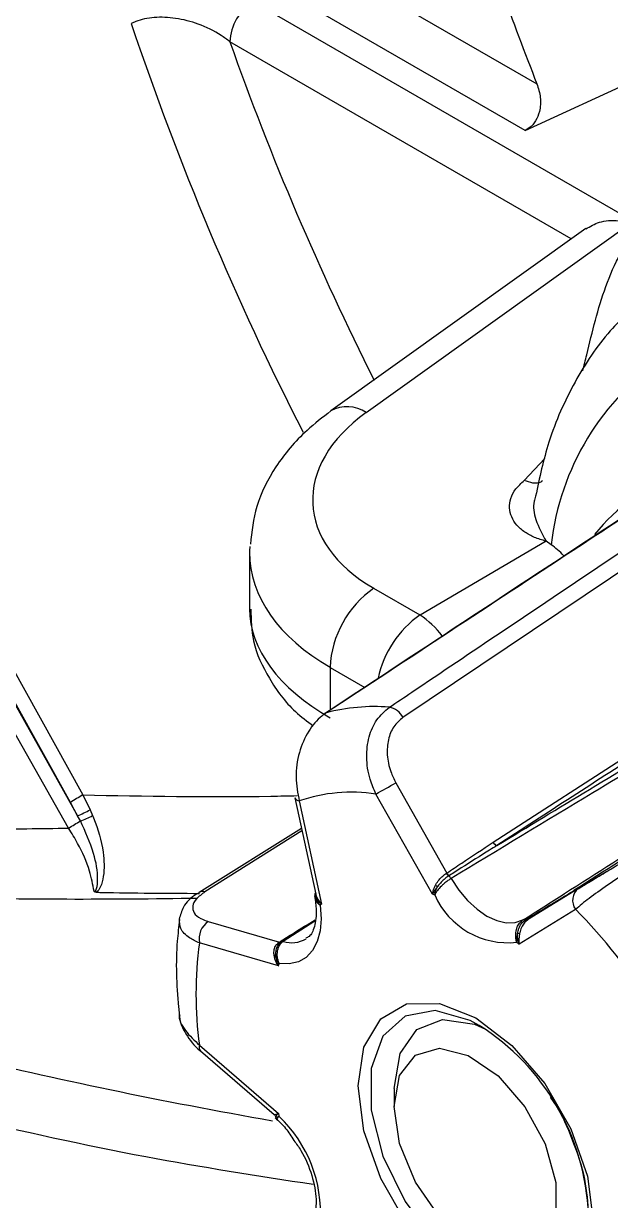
# Model space of a CAD drawing. Extents: x 16.5 to 113.1, y 4.4 to 84.5.
# Drawn here: x 19.231 to 19.765, y 6.407 to 7.478 of the extents above; entities that cross this region are included whole.
import ezdxf

# ---------------------------------------------------------------- set-up
doc = ezdxf.new("R2010")
doc.units = 0
doc.header["$MEASUREMENT"] = 0
doc.layers.add('OBJECT', color=7, linetype='CONTINUOUS')

msp = doc.modelspace()

# ---------------------------------------------------------------- linework, layer by layer
at = {"layer": 'OBJECT'}
for p, q in [((19.4467, 7.5684), (19.6984, 7.423)), ((19.6876, 7.3807), (19.4258, 7.5319)), ((19.4399, 7.498), (19.7922, 7.2946)), ((19.7297, 7.2821), (19.419, 7.4614)), ((19.6876, 7.3807), (19.8685, 7.4636)), ((19.5431, 7.124), (19.7843, 7.2966)), ((19.7428, 7.2914), (19.5108, 7.1254)), ((19.6868, 7.0622), (19.7056, 7.0821)), ((19.8919, 7.0585), (19.5765, 6.8465)), ((19.7067, 7.007), (19.592, 6.9397)), ((19.7113, 7.0037), (19.7067, 7.007)), ((19.4369, 6.997), (19.4369, 6.9454)), ((19.592, 6.9397), (19.55, 6.964)), ((19.6586, 6.7329), (19.9396, 6.9147)), ((19.5101, 6.8921), (19.5417, 6.8739)), ((19.5101, 6.8921), (19.5101, 6.8531)), ((19.5701, 6.787), (19.6164, 6.7049)), ((19.2804, 6.7571), (19.2738, 6.7692)), ((19.2851, 6.776), (19.2918, 6.7625)), ((19.4781, 6.7735), (19.4971, 6.6857)), ((19.4821, 6.7705), (19.5025, 6.6767)), ((19.6033, 6.6857), (19.5519, 6.7768)), ((19.2918, 6.7625), (19.2941, 6.7572)), ((19.2829, 6.7524), (19.2804, 6.7571)), ((19.4841, 6.7456), (19.3909, 6.6872)), ((19.4846, 6.7432), (19.3963, 6.6878)), ((19.616, 6.7047), (19.6164, 6.7049)), ((19.6187, 6.7026), (19.6182, 6.7022)), ((19.7362, 6.6908), (19.6899, 6.6622)), ((19.7362, 6.6908), (19.7365, 6.691)), ((19.7335, 6.6719), (19.6821, 6.6402)), ((19.6876, 6.6621), (19.6882, 6.6624)), ((19.6899, 6.6622), (19.6898, 6.6621)), ((19.3993, 6.6608), (19.464, 6.6421)), ((19.4964, 6.6612), (19.4675, 6.6427)), ((19.4631, 6.6206), (19.3913, 6.6413)), ((19.4636, 6.6419), (19.464, 6.6421)), ((19.4658, 6.6423), (19.4679, 6.6436)), ((19.3913, 6.5483), (19.4631, 6.4862)), ((19.3921, 6.5431), (19.4592, 6.4851)), ((19.5684, 6.5089), (19.5684, 6.4926)), ((19.4621, 6.4808), (19.4621, 6.4806))]:
    msp.add_line(p, q, dxfattribs=at)
at = {"layer": 'OBJECT', "flags": 128}
for points in [[(19.0539, 8.5498), (19.0243, 8.4969), (18.9823, 8.3994), (18.9505, 8.2919), (18.9291, 8.1755), (18.9184, 8.0512), (18.9184, 7.9201), (18.9291, 7.7835), (18.9505, 7.6424), (18.9823, 7.4982), (19.0243, 7.3522), (19.0761, 7.2056), (19.1372, 7.0599), (19.2071, 6.9162), (19.2851, 6.776)], [(19.0181, 8.5147), (18.9809, 8.4348), (18.947, 8.3348), (18.9226, 8.2262), (18.9079, 8.11), (18.9029, 7.9872), (18.9079, 7.8586), (18.9226, 7.7254), (18.947, 7.5887), (18.9809, 7.4495), (19.024, 7.309), (19.076, 7.1684), (19.1364, 7.0288), (19.2047, 6.8913), (19.2804, 6.7571)], [(19.2738, 6.7692), (19.1953, 6.9103), (19.125, 7.0548), (19.0635, 7.2014), (19.0115, 7.3488), (18.9692, 7.4957), (18.9372, 7.6407), (18.9157, 7.7826), (18.9049, 7.9201), (18.9049, 8.052), (18.9157, 8.177), (18.9372, 8.2941), (18.9692, 8.4021), (19.0115, 8.5003), (19.0195, 8.5156)], [(19.2721, 6.7458), (19.1954, 6.8812), (19.1262, 7.02), (19.065, 7.1609), (19.0124, 7.3028), (18.9687, 7.4447), (18.9344, 7.5852), (18.9096, 7.7233), (18.8947, 7.8578), (18.8897, 7.9876), (18.8947, 8.1117), (18.9096, 8.2289), (18.9344, 8.3385), (18.9687, 8.4394), (18.9887, 8.4848)], [(19.5066, 6.8506), (19.5054, 6.8502), (19.5051, 6.85)], [(19.7324, 6.6892), (19.7396, 6.6934), (19.7618, 6.7063)], [(19.6202, 6.6999), (19.6273, 6.6894), (19.6353, 6.6799), (19.6439, 6.672), (19.6529, 6.6658), (19.6619, 6.6616), (19.6705, 6.6596), (19.6785, 6.6598), (19.6856, 6.6622)], [(19.7324, 6.6892), (19.7328, 6.6889), (19.733, 6.6888)], [(19.501, 6.6756), (19.5019, 6.6634), (19.5011, 6.6523), (19.4985, 6.6425), (19.4942, 6.6344), (19.4884, 6.6282), (19.4813, 6.6241), (19.4729, 6.6222), (19.4638, 6.6226)], [(19.4656, 6.6423), (19.4654, 6.6421), (19.4653, 6.642)], [(19.7496, 6.388), (19.7444, 6.3528), (19.7292, 6.3272), (19.7055, 6.3135), (19.6757, 6.3132), (19.6427, 6.3262), (19.6096, 6.3514), (19.5798, 6.3861), (19.5562, 6.4271), (19.541, 6.4703), (19.5358, 6.5114), (19.541, 6.5466), (19.5562, 6.5722), (19.5798, 6.5859), (19.6096, 6.5862), (19.6427, 6.5732), (19.6757, 6.5481), (19.7055, 6.5133), (19.7292, 6.4723), (19.7444, 6.4292), (19.7496, 6.388)], [(19.6458, 6.5663), (19.6376, 6.5707), (19.6058, 6.5797), (19.5784, 6.5748), (19.5583, 6.5566), (19.5477, 6.527), (19.5477, 6.4892), (19.5583, 6.4473), (19.5784, 6.4059), (19.6058, 6.3694), (19.6376, 6.3418), (19.6702, 6.3261), (19.7002, 6.324), (19.7242, 6.3357), (19.7398, 6.3599), (19.7452, 6.3941), (19.7452, 6.3941)], [(19.5684, 6.5089), (19.5738, 6.5407), (19.5891, 6.5626), (19.6126, 6.5718), (19.6415, 6.5673), (19.6515, 6.5628)], [(19.5684, 6.4926), (19.5734, 6.5206), (19.5878, 6.5391), (19.6096, 6.5456), (19.6358, 6.539), (19.663, 6.5204), (19.6874, 6.4923), (19.7058, 6.4584), (19.7157, 6.4233), (19.7157, 6.3918), (19.7058, 6.3681), (19.6874, 6.3555), (19.663, 6.3555), (19.6358, 6.3683), (19.6096, 6.3921), (19.5878, 6.4236), (19.5734, 6.4587), (19.5684, 6.4926)]]:
    msp.add_lwpolyline(points, dxfattribs=at)
at = {"layer": 'OBJECT'}
for centre, radius, start, end in [((21.5842, 8.1749), 2.0301, 196.5526, 201.7367), ((19.4652, 7.4593), 0.0462, 123.2302, 177.3474), ((21.9303, 8.3528), 2.7443, 198.5878, 207.0192), ((21.922, 8.3468), 2.655, 199.4801, 206.7063), ((19.9478, 6.9772), 0.2379, 123.8192, 173.6058), ((19.5258, 7.0984), 0.0309, 55.9445, 119.1111), ((19.8704, 6.919), 0.1521, 105.8294, 141.8327), ((19.603, 6.8877), 0.093, 124.7736, 177.2477), ((19.6463, 6.8623), 0.0946, 124.9915, 167.8724), ((19.5434, 6.8678), 0.0868, 37.5, 55.9359), ((19.5502, 6.6866), 0.1698, 85.3223, 104.8968), ((19.5606, 6.8381), 0.0181, 28.0182, 78.7445), ((19.1523, 7.5107), 0.8356, 298.5666, 300.0002), ((19.5279, 6.3568), 0.4844, 120.0759, 121.6379), ((19.4824, 6.7752), 0.00468, 201.674, 266.4094), ((19.5296, 6.6323), 0.1462, 81.2478, 108.971), ((19.2442, 6.8472), 0.0971, 291.8566, 299.3149), ((19.1133, 7.0189), 0.3159, 300.1886, 302.4851), ((19.2612, 6.8184), 0.0695, 288.1846, 298.248), ((19.6645, 6.7362), 0.00683, 209.3972, 247.0476), ((19.623, 6.7086), 0.00802, 209.4899, 232.9314), ((19.6231, 6.709), 0.00783, 211.6776, 235.9972), ((19.5995, 6.6852), 0.0109, 40.5262, 52.8159), ((19.6134, 6.6959), 0.00794, 30.7472, 53.2123), ((19.3944, 6.6812), 0.00693, 73.7584, 119.0149), ((19.4947, 6.6838), 0.0029, 329.4781, 6.3407), ((19.547, 6.5157), 0.179, 70.9705, 71.7012), ((19.672, 6.7142), 0.0727, 203.7074, 276.2979), ((19.7446, 6.68), 0.0137, 127.824, 215.8037), ((19.5532, 6.6045), 0.0883, 125.0888, 126.2637), ((19.6865, 6.6601), 0.00234, 61.9981, 113.8522), ((19.6887, 6.6642), 0.0023, 241.8023, 297.1181), ((19.6893, 6.6642), 0.0021, 238.1725, 292.3393), ((19.3188, 6.2672), 0.5795, 33.2806, 44.3087), ((19.4102, 6.6449), 0.0193, 124.4092, 190.7514), ((19.7265, 6.5948), 0.3384, 172.0997, 187.9003), ((19.4643, 6.6439), 0.00215, 251.8834, 297.5641), ((19.4646, 6.6445), 0.00243, 254.6746, 292.2254), ((19.4669, 6.6408), 0.00196, 73.2288, 132.2238), ((19.4751, 6.6681), 0.0266, 253.3087, 299.8516), ((19.4737, 6.3873), 0.3277, 50.5142, 51.0025), ((19.6753, 6.6196), 0.031, 76.4599, 79.6813), ((19.4584, 6.6335), 0.00381, 284.4719, 306.6129), ((19.6052, 6.573), 0.1499, 160.6772, 161.4943), ((19.532, 6.3858), 0.2134, 2.2328, 57.7618), ((19.3959, 6.5463), 0.005, 156.7224, 220.5324), ((19.4559, 6.4815), 0.00501, 16.894, 46.0983), ((19.8292, 6.5746), 0.3766, 193.5734, 194.0155), ((19.3814, 6.3962), 0.12, 355.777, 46.6345)]:
    msp.add_arc(centre, radius, start, end, dxfattribs=at)
for centre, major_axis, ratio, start_param, end_param in [((19.6843, 7.0511), (0.1899, 0.0107), 0.611383, 2.374049, 3.892485), ((19.6869, 7.0037), (0.2499, 0.0106), 0.603442, 3.082659, 3.116111), ((19.6869, 7.0037), (0.2499, 0.0106), 0.603442, 3.116111, 3.901509), ((19.7063, 6.9579), (-0.03, 0.052), 0.579229, 5.102064, 5.380054), ((19.6869, 6.9387), (0.2499, -0.0096), 0.549881, 3.162754, 3.948152), ((21.0762, 8.1296), (3.5048, 0.8364), 0.337357, 4.053846, 4.131752), ((23.4812, 8.6349), (5.4469, 1.2998), 0.337357, 3.722623, 3.804527)]:
    msp.add_ellipse(centre, major_axis=major_axis, ratio=ratio, start_param=start_param, end_param=end_param, dxfattribs=at)
for points, knots in [([(19.419, 7.4614), (19.4164, 7.4634), (19.4079, 7.4697), (19.3914, 7.4778), (19.3703, 7.4833), (19.3503, 7.4842), (19.3367, 7.4814), (19.3305, 7.4786), (19.3291, 7.478)], [0, 0, 0, 0, 0.110279, 0.354069, 0.569426, 0.763379, 0.947633, 1, 1, 1, 1]), ([(19.6984, 7.423), (19.6997, 7.419), (19.7022, 7.4108), (19.7014, 7.3987), (19.6976, 7.3892), (19.6926, 7.3835), (19.6889, 7.3814), (19.6876, 7.3807)], [0, 0, 0, 0, 0.259507, 0.520198, 0.70847, 0.897392, 1, 1, 1, 1]), ([(19.7401, 7.1619), (19.7413, 7.1668), (19.7452, 7.1821), (19.7511, 7.2077), (19.7606, 7.2388), (19.7729, 7.268), (19.7862, 7.2861), (19.7923, 7.2945)], [0, 0, 0, 0, 0.107471, 0.341009, 0.569588, 0.800685, 1, 1, 1, 1]), ([(19.7429, 7.2911), (19.7468, 7.2934), (19.7552, 7.2984), (19.7702, 7.2994), (19.7804, 7.2973), (19.7843, 7.2966)], [0, 0, 0, 0, 0.349228, 0.752517, 1, 1, 1, 1]), ([(19.7997, 7.231), (19.7877, 7.2206), (19.7618, 7.1981), (19.7317, 7.1523), (19.7088, 7.1019), (19.7007, 7.0645), (19.6972, 7.0479)], [0, 0, 0, 0, 0.232705, 0.50244, 0.778067, 1, 1, 1, 1]), ([(19.5108, 7.1254), (19.5034, 7.1196), (19.484, 7.1047), (19.46, 7.076), (19.4418, 7.0405), (19.4389, 7.0157), (19.4376, 7.0041)], [0, 0, 0, 0, 0.1828407, 0.4774796, 0.7566661, 1, 1, 1, 1]), ([(19.5641, 6.8558), (19.5709, 6.8603), (19.6048, 6.8832), (19.7109, 6.9545), (19.8102, 7.0213), (19.8824, 7.0698)], [0, 0, 0, 0, 0.0639251, 0.319628, 1, 1, 1, 1]), ([(19.8313, 7.0646), (19.8118, 7.0518), (19.7031, 6.9803), (19.5944, 6.9087), (19.5052, 6.8499)], [0, 0, 0, 0, 0.179578, 1, 1, 1, 1]), ([(19.833, 7.0654), (19.8269, 7.0614), (19.793, 7.039), (19.6842, 6.9675), (19.5815, 6.8999), (19.5066, 6.8506)], [0, 0, 0, 0, 0.056183, 0.311886, 1, 1, 1, 1]), ([(19.7067, 7.007), (19.7031, 7.008), (19.6959, 7.0101), (19.6869, 7.0151), (19.6797, 7.0214), (19.6749, 7.029), (19.673, 7.0373), (19.6743, 7.046), (19.6786, 7.0546), (19.6841, 7.0596), (19.6868, 7.0622)], [0, 0, 0, 0, 0.112477, 0.225057, 0.347499, 0.470284, 0.600653, 0.730921, 0.866005, 1, 1, 1, 1]), ([(19.7035, 7.0619), (19.7029, 7.0614), (19.7008, 7.0596), (19.6949, 7.0593), (19.6895, 7.0612), (19.6868, 7.0622)], [0, 0, 0, 0, 0.13773, 0.581476, 1, 1, 1, 1]), ([(19.6971, 7.0479), (19.6966, 7.0463), (19.6945, 7.0398), (19.6968, 7.0252), (19.7032, 7.0134), (19.7067, 7.007)], [0, 0, 0, 0, 0.121235, 0.52022, 1, 1, 1, 1]), ([(19.4381, 6.945), (19.4383, 6.9353), (19.4389, 6.9132), (19.4541, 6.8812), (19.4729, 6.8553), (19.4893, 6.843), (19.4949, 6.8388)], [0, 0, 0, 0, 0.233985, 0.533026, 0.840134, 1, 1, 1, 1]), ([(19.943, 6.9118), (19.9407, 6.9103), (19.9292, 6.9029), (19.8812, 6.8718), (19.7898, 6.8127), (19.7075, 6.7595), (19.6619, 6.7299)], [0, 0, 0, 0, 0.024417, 0.12208, 0.512732, 1, 1, 1, 1]), ([(19.5519, 6.7768), (19.55, 6.7812), (19.5453, 6.792), (19.5427, 6.8102), (19.5449, 6.829), (19.5519, 6.8453), (19.56, 6.8523), (19.5641, 6.8558)], [0, 0, 0, 0, 0.156463, 0.377209, 0.586936, 0.792745, 1, 1, 1, 1]), ([(19.6619, 6.7299), (19.69, 6.747), (19.7481, 6.7822), (19.8182, 6.8246), (19.8601, 6.8499), (19.8719, 6.857)], [0, 0, 0, 0, 0.401816, 0.831188, 1, 1, 1, 1]), ([(19.5066, 6.8506), (19.5053, 6.8497), (19.4993, 6.8455), (19.4898, 6.8343), (19.4813, 6.8147), (19.4779, 6.792), (19.4807, 6.7777), (19.4821, 6.7705)], [0, 0, 0, 0, 0.062062, 0.280898, 0.514816, 0.75882, 1, 1, 1, 1]), ([(19.5765, 6.8465), (19.5735, 6.8439), (19.5674, 6.8387), (19.5626, 6.8264), (19.5616, 6.8122), (19.5644, 6.7985), (19.5684, 6.7904), (19.5701, 6.787)], [0, 0, 0, 0, 0.20417, 0.408136, 0.617899, 0.840883, 1, 1, 1, 1]), ([(19.8752, 6.8538), (19.8633, 6.8466), (19.8214, 6.8214), (19.7364, 6.7701), (19.6633, 6.726), (19.6202, 6.6999)], [0, 0, 0, 0, 0.139146, 0.493066, 1, 1, 1, 1]), ([(19.6856, 6.6622), (19.6983, 6.6702), (19.7402, 6.6969), (19.823, 6.7495), (19.893, 6.794), (19.9337, 6.82)], [0, 0, 0, 0, 0.153014, 0.506934, 1, 1, 1, 1]), ([(19.9369, 6.8195), (19.8962, 6.7935), (19.828, 6.7501), (19.7598, 6.7067), (19.7324, 6.6892)], [0, 0, 0, 0, 0.598184, 1, 1, 1, 1]), ([(19.2851, 6.776), (19.342, 6.7749), (19.4068, 6.7737), (19.4723, 6.7752), (19.4803, 6.7754)], [0, 0, 0, 0, 0.8777589, 1, 1, 1, 1]), ([(19.2954, 6.6883), (19.2955, 6.6883), (19.2957, 6.6882), (19.296, 6.6882), (19.2962, 6.6883), (19.2966, 6.6886), (19.2972, 6.6894), (19.2984, 6.6928), (19.2991, 6.7038), (19.2957, 6.7249), (19.2875, 6.7426), (19.2829, 6.7524)], [0, 0, 0, 0, 0.004492, 0.008319, 0.012158, 0.017111, 0.025973, 0.05493, 0.183032, 0.547243, 1, 1, 1, 1]), ([(19.2941, 6.7572), (19.2944, 6.7565), (19.2989, 6.7456), (19.3043, 6.7266), (19.305, 6.7054), (19.3023, 6.6943), (19.2998, 6.6898), (19.2985, 6.6882), (19.2976, 6.6876), (19.2973, 6.6874)], [0, 0, 0, 0, 0.028978, 0.459946, 0.770708, 0.915815, 0.95693, 0.987072, 1, 1, 1, 1]), ([(19.1371, 6.7454), (19.1694, 6.7452), (19.2143, 6.7449), (19.2595, 6.7456), (19.2721, 6.7458)], [0, 0, 0, 0, 0.7202375, 1, 1, 1, 1]), ([(19.2954, 6.6883), (19.2943, 6.6944), (19.2916, 6.7087), (19.2828, 6.7287), (19.275, 6.7412), (19.2721, 6.7458)], [0, 0, 0, 0, 0.321979, 0.752013, 1, 1, 1, 1]), ([(19.6164, 6.7049), (19.6209, 6.708), (19.6349, 6.7174), (19.649, 6.7266), (19.6586, 6.7329)], [0, 0, 0, 0, 0.32317, 1, 1, 1, 1]), ([(19.6619, 6.7299), (19.6597, 6.7286), (19.6489, 6.7218), (19.6345, 6.7127), (19.6223, 6.7049), (19.6187, 6.7026)], [0, 0, 0, 0, 0.149386, 0.74696, 1, 1, 1, 1]), ([(19.8017, 6.7186), (19.8003, 6.7178), (19.7938, 6.714), (19.7804, 6.7057), (19.7622, 6.6936), (19.7451, 6.6815), (19.7373, 6.6751), (19.7335, 6.6719)], [0, 0, 0, 0, 0.062062, 0.280897, 0.514815, 0.758817, 1, 1, 1, 1]), ([(19.7365, 6.691), (19.7397, 6.693), (19.7462, 6.6969), (19.7599, 6.7052), (19.7741, 6.7136), (19.7844, 6.7196), (19.7893, 6.7225), (19.7904, 6.7231)], [0, 0, 0, 0, 0.2449664, 0.4903757, 0.723034, 0.9389258, 1, 1, 1, 1]), ([(19.6061, 6.6939), (19.6062, 6.6941), (19.6071, 6.6958), (19.6092, 6.6987), (19.6126, 6.7023), (19.6149, 6.7039), (19.616, 6.7047)], [0, 0, 0, 0, 0.062339, 0.390499, 0.69788, 1, 1, 1, 1]), ([(19.6033, 6.6857), (19.6033, 6.6857), (19.6035, 6.6875), (19.6043, 6.6902), (19.6056, 6.693), (19.6061, 6.6939)], [0, 0, 0, 0, 0.018322, 0.693904, 1, 1, 1, 1]), ([(19.6202, 6.6999), (19.6193, 6.6993), (19.6172, 6.698), (19.6141, 6.6955), (19.6108, 6.6924), (19.6082, 6.6895), (19.6065, 6.6871), (19.6059, 6.6859), (19.6056, 6.6854), (19.6055, 6.6852), (19.6055, 6.6851), (19.6055, 6.685), (19.6054, 6.685), (19.6054, 6.685)], [0, 0, 0, 0, 0.161598, 0.358972, 0.496165, 0.744759, 0.880345, 0.942192, 0.971858, 0.986272, 0.991461, 0.992929, 1, 1, 1, 1]), ([(19.6182, 6.7022), (19.617, 6.7015), (19.6148, 6.7), (19.6112, 6.6967), (19.609, 6.694), (19.6079, 6.6925), (19.6078, 6.6923)], [0, 0, 0, 0, 0.3038172, 0.6119628, 0.9384517, 1, 1, 1, 1]), ([(19.2973, 6.6874), (19.297, 6.6874), (19.2963, 6.6875), (19.2958, 6.6879), (19.2955, 6.6882), (19.2954, 6.6883), (19.2954, 6.6883)], [0, 0, 0, 0, 0.433689, 0.868965, 0.945468, 1, 1, 1, 1]), ([(19.2973, 6.6874), (19.2988, 6.6874), (19.3301, 6.6867), (19.3615, 6.6866), (19.3914, 6.6864)], [0, 0, 0, 0, 0.046796, 1, 1, 1, 1]), ([(19.3911, 6.6871), (19.3903, 6.6866), (19.384, 6.6832), (19.3765, 6.6758), (19.3739, 6.6667), (19.3729, 6.663)], [0, 0, 0, 0, 0.085254, 0.623464, 1, 1, 1, 1]), ([(19.3963, 6.6878), (19.3934, 6.6857), (19.3877, 6.6815), (19.3845, 6.6748), (19.3858, 6.6685), (19.3911, 6.6637), (19.3969, 6.6617), (19.3993, 6.6608)], [0, 0, 0, 0, 0.204169, 0.408137, 0.617899, 0.840883, 1, 1, 1, 1]), ([(19.496, 6.6842), (19.4966, 6.6801), (19.4983, 6.6693), (19.4963, 6.6553), (19.4924, 6.6474), (19.4891, 6.6462), (19.4881, 6.6458)], [0, 0, 0, 0, 0.200416, 0.527575, 0.853089, 1, 1, 1, 1]), ([(19.4968, 6.6868), (19.4966, 6.6859), (19.496, 6.6844), (19.4964, 6.6828), (19.4966, 6.682)], [0, 0, 0, 0, 0.540534, 1, 1, 1, 1]), ([(19.4972, 6.6824), (19.4971, 6.6826), (19.4966, 6.684), (19.4963, 6.6856), (19.4968, 6.6867), (19.4969, 6.6869)], [0, 0, 0, 0, 0.140408, 0.889379, 1, 1, 1, 1]), ([(19.4972, 6.6857), (19.4972, 6.6854), (19.4973, 6.6849), (19.4975, 6.6844), (19.4976, 6.6842)], [0, 0, 0, 0, 0.5288933, 1, 1, 1, 1]), ([(19.4976, 6.6842), (19.4979, 6.6834), (19.499, 6.6808), (19.5009, 6.6783), (19.5025, 6.6767), (19.5025, 6.6767)], [0, 0, 0, 0, 0.306082, 0.981689, 1, 1, 1, 1]), ([(19.6078, 6.6923), (19.6072, 6.6915), (19.6053, 6.6893), (19.604, 6.6871), (19.6033, 6.6857), (19.6033, 6.6857)], [0, 0, 0, 0, 0.305821, 0.981641, 1, 1, 1, 1]), ([(19.6054, 6.685), (19.6054, 6.685), (19.6054, 6.685), (19.6054, 6.6851), (19.6055, 6.6853), (19.6055, 6.6856), (19.6056, 6.6862), (19.6059, 6.6877), (19.6066, 6.6898), (19.6074, 6.6915), (19.6078, 6.6923)], [0, 0, 0, 0, 0.018937, 0.022866, 0.037944, 0.077589, 0.158756, 0.325931, 0.68484, 1, 1, 1, 1]), ([(19.6882, 6.6624), (19.7007, 6.67), (19.7155, 6.679), (19.7302, 6.6879), (19.7324, 6.6892)], [0, 0, 0, 0, 0.849807, 1, 1, 1, 1]), ([(19.501, 6.6756), (19.501, 6.6756), (19.5009, 6.6757), (19.5009, 6.6757), (19.5007, 6.6758), (19.5005, 6.676), (19.4999, 6.6765), (19.4989, 6.6775), (19.4972, 6.6793), (19.4968, 6.681), (19.4966, 6.682)], [0, 0, 0, 0, 0.015455, 0.018659, 0.030026, 0.061548, 0.126432, 0.26171, 0.558287, 1, 1, 1, 1]), ([(19.5025, 6.6767), (19.5024, 6.6767), (19.5008, 6.6779), (19.4987, 6.6797), (19.4975, 6.6817), (19.4972, 6.6824)], [0, 0, 0, 0, 0.01835, 0.694182, 1, 1, 1, 1]), ([(19.4972, 6.6824), (19.4974, 6.6816), (19.4979, 6.6801), (19.499, 6.6781), (19.5, 6.6768), (19.5005, 6.6762), (19.5008, 6.6759), (19.5009, 6.6758), (19.5009, 6.6757), (19.501, 6.6757), (19.501, 6.6756)], [0, 0, 0, 0, 0.315157, 0.674071, 0.841277, 0.922429, 0.962083, 0.977154, 0.981068, 1, 1, 1, 1]), ([(19.3732, 6.6626), (19.3724, 6.6561), (19.3694, 6.6306), (19.3702, 6.6015), (19.3727, 6.5788), (19.3729, 6.5768)], [0, 0, 0, 0, 0.239189, 0.932384, 1, 1, 1, 1]), ([(19.3913, 6.6413), (19.3881, 6.6428), (19.3805, 6.6464), (19.3733, 6.6538), (19.3731, 6.66), (19.373, 6.6629)], [0, 0, 0, 0, 0.272669, 0.657365, 1, 1, 1, 1]), ([(19.464, 6.6421), (19.4684, 6.6449), (19.4792, 6.6517), (19.4901, 6.6584), (19.4965, 6.6624)], [0, 0, 0, 0, 0.413078, 1, 1, 1, 1]), ([(19.4964, 6.6618), (19.4899, 6.6576), (19.4797, 6.6513), (19.4697, 6.6448), (19.4661, 6.6426)], [0, 0, 0, 0, 0.649416, 1, 1, 1, 1]), ([(19.6799, 6.6419), (19.6799, 6.642), (19.6799, 6.642), (19.6799, 6.6421), (19.6798, 6.6423), (19.6797, 6.6426), (19.6796, 6.6434), (19.6792, 6.6451), (19.6789, 6.6486), (19.6794, 6.6528), (19.6809, 6.657), (19.6829, 6.6601), (19.6847, 6.6615), (19.6856, 6.6622)], [0, 0, 0, 0, 0.007071, 0.008539, 0.013728, 0.028142, 0.057808, 0.119655, 0.255241, 0.503835, 0.641028, 0.838402, 1, 1, 1, 1]), ([(19.6808, 6.6501), (19.6809, 6.6504), (19.6812, 6.6523), (19.6823, 6.6557), (19.6845, 6.6597), (19.6866, 6.6613), (19.6876, 6.6621)], [0, 0, 0, 0, 0.06122, 0.387743, 0.695896, 1, 1, 1, 1]), ([(19.6898, 6.6621), (19.6887, 6.6613), (19.6866, 6.6596), (19.6842, 6.6554), (19.683, 6.652), (19.6826, 6.65), (19.6825, 6.6497)], [0, 0, 0, 0, 0.302402, 0.609804, 0.937989, 1, 1, 1, 1]), ([(19.4593, 6.6298), (19.4593, 6.6301), (19.459, 6.6319), (19.4591, 6.6353), (19.4607, 6.6394), (19.4626, 6.641), (19.4636, 6.6419)], [0, 0, 0, 0, 0.0623431, 0.3904991, 0.6978882, 1, 1, 1, 1]), ([(19.4656, 6.6423), (19.4646, 6.6415), (19.4627, 6.6398), (19.4609, 6.6359), (19.4605, 6.6326), (19.4606, 6.6307), (19.4606, 6.6304)], [0, 0, 0, 0, 0.3038184, 0.6119515, 0.938446, 1, 1, 1, 1]), ([(19.4675, 6.6427), (19.4667, 6.642), (19.4648, 6.6406), (19.463, 6.6375), (19.4618, 6.6333), (19.4617, 6.6292), (19.4625, 6.6258), (19.4631, 6.6241), (19.4634, 6.6233), (19.4636, 6.623), (19.4637, 6.6228), (19.4637, 6.6227), (19.4637, 6.6227), (19.4638, 6.6226)], [0, 0, 0, 0, 0.161599, 0.358971, 0.496181, 0.744766, 0.880359, 0.942196, 0.971861, 0.986271, 0.991479, 0.992931, 1, 1, 1, 1]), ([(19.6808, 6.6501), (19.6806, 6.6492), (19.6801, 6.6473), (19.6799, 6.645), (19.6799, 6.6434), (19.6799, 6.6426), (19.6799, 6.6423), (19.6799, 6.6421), (19.6799, 6.642), (19.6799, 6.642), (19.6799, 6.6419)], [0, 0, 0, 0, 0.3151599, 0.6740687, 0.8412441, 0.9224108, 0.962056, 0.9771339, 0.9810629, 1, 1, 1, 1]), ([(19.6821, 6.6402), (19.6821, 6.6402), (19.6814, 6.6424), (19.6807, 6.6457), (19.6808, 6.649), (19.6808, 6.6501)], [0, 0, 0, 0, 0.018359, 0.694179, 1, 1, 1, 1]), ([(19.6825, 6.6497), (19.6824, 6.6487), (19.6818, 6.6455), (19.6818, 6.6423), (19.6821, 6.6402), (19.6821, 6.6402)], [0, 0, 0, 0, 0.306096, 0.981678, 1, 1, 1, 1]), ([(19.4631, 6.6206), (19.463, 6.6206), (19.4617, 6.6226), (19.4602, 6.6257), (19.4595, 6.6288), (19.4593, 6.6298)], [0, 0, 0, 0, 0.018301, 0.693918, 1, 1, 1, 1]), ([(19.4638, 6.6226), (19.4637, 6.6226), (19.4637, 6.6227), (19.4636, 6.6228), (19.4635, 6.6229), (19.4633, 6.6233), (19.4629, 6.624), (19.462, 6.6255), (19.4611, 6.6277), (19.4608, 6.6296), (19.4606, 6.6304)], [0, 0, 0, 0, 0.0188974, 0.0228629, 0.0379133, 0.0775671, 0.1587304, 0.3259176, 0.6848242, 1, 1, 1, 1]), ([(19.4606, 6.6304), (19.4607, 6.6294), (19.461, 6.6261), (19.4621, 6.6228), (19.463, 6.6206), (19.4631, 6.6206)], [0, 0, 0, 0, 0.305803, 0.981651, 1, 1, 1, 1]), ([(19.3729, 6.5768), (19.3729, 6.5767), (19.3721, 6.5717), (19.3776, 6.5611), (19.3868, 6.5526), (19.3913, 6.5483)], [0, 0, 0, 0, 0.003963, 0.504877, 1, 1, 1, 1]), ([(19.3733, 6.576), (19.3733, 6.5754), (19.3729, 6.5693), (19.3791, 6.5577), (19.3863, 6.5475), (19.392, 6.5432), (19.3921, 6.5431)], [0, 0, 0, 0, 0.051824, 0.487678, 0.98513, 1, 1, 1, 1]), ([(19.7106, 6.5007), (19.7107, 6.5005), (19.719, 6.4896), (19.7307, 6.4635), (19.7432, 6.4266), (19.7445, 6.4047), (19.7452, 6.3941)], [0, 0, 0, 0, 0.006071, 0.3458, 0.684938, 1, 1, 1, 1]), ([(19.1746, 6.4828), (19.2303, 6.4702), (19.3355, 6.4463), (19.4439, 6.4296), (19.4949, 6.4217)], [0, 0, 0, 0, 0.529285, 1, 1, 1, 1]), ([(19.4592, 6.4852), (19.4592, 6.4851), (19.4591, 6.4851), (19.4593, 6.4851), (19.4593, 6.4851)], [0, 0, 0, 0, 0.564319, 1, 1, 1, 1]), ([(19.4593, 6.4851), (19.4595, 6.4851), (19.4602, 6.4852), (19.4617, 6.4857), (19.463, 6.4862), (19.4631, 6.4862)], [0, 0, 0, 0, 0.30607, 0.981663, 1, 1, 1, 1]), ([(19.4603, 6.4822), (19.4635, 6.4792), (19.4698, 6.4733), (19.4749, 6.4654), (19.4773, 6.4616)], [0, 0, 0, 0, 0.518853, 1, 1, 1, 1]), ([(19.4631, 6.4862), (19.463, 6.4862), (19.4621, 6.4852), (19.461, 6.4839), (19.4607, 6.4832), (19.4606, 6.4829)], [0, 0, 0, 0, 0.018349, 0.694197, 1, 1, 1, 1]), ([(19.4606, 6.4829), (19.4608, 6.4829), (19.4611, 6.4828), (19.462, 6.483), (19.4629, 6.4832), (19.4633, 6.4833), (19.4635, 6.4833), (19.4636, 6.4834), (19.4637, 6.4834), (19.4637, 6.4834), (19.4638, 6.4834)], [0, 0, 0, 0, 0.315176, 0.674083, 0.84127, 0.922433, 0.962087, 0.977137, 0.981063, 1, 1, 1, 1]), ([(19.4606, 6.4829), (19.4608, 6.4824), (19.4611, 6.4816), (19.4617, 6.481), (19.462, 6.4807)], [0, 0, 0, 0, 0.533264, 1, 1, 1, 1]), ([(19.4606, 6.4829), (19.4606, 6.4829), (19.4606, 6.4829), (19.4606, 6.4829), (19.4607, 6.4829)], [0, 0, 0, 0, 0.558209, 1, 1, 1, 1]), ([(19.4638, 6.4834), (19.4637, 6.4834), (19.4637, 6.4833), (19.4637, 6.4833), (19.4636, 6.4832), (19.4634, 6.4831), (19.4631, 6.4828), (19.4625, 6.4822), (19.4618, 6.4812), (19.462, 6.4809), (19.4621, 6.4808)], [0, 0, 0, 0, 0.015821, 0.019072, 0.030728, 0.062981, 0.129379, 0.267781, 0.571269, 1, 1, 1, 1]), ([(19.4773, 6.4616), (19.4795, 6.4586), (19.4866, 6.4489), (19.4942, 6.4296), (19.4985, 6.4079), (19.4969, 6.3977), (19.4962, 6.3929)], [0, 0, 0, 0, 0.132867, 0.434646, 0.733469, 1, 1, 1, 1])]:
    msp.add_open_spline(points, degree=3, knots=knots, dxfattribs=at)

doc.saveas('drawing.dxf')
